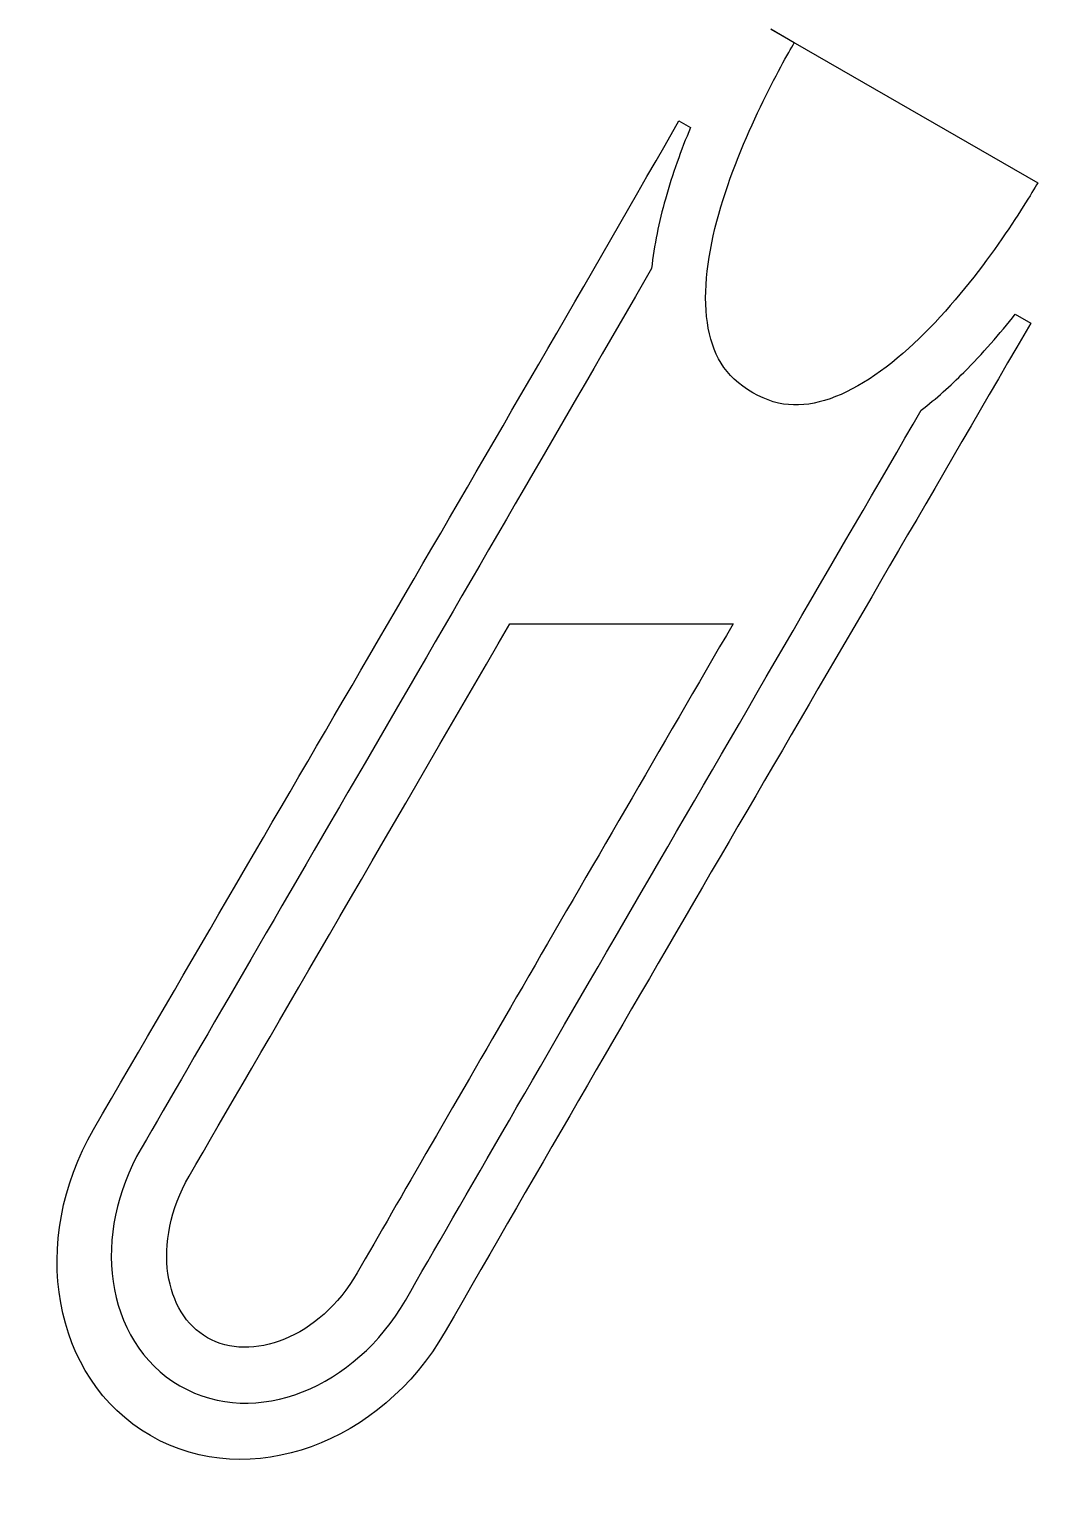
# Model space of a CAD drawing. Header units: centimetres. Extents: x -6.9 to 7.4, y -10.4 to 10.4.
import ezdxf

# ---------------------------------------------------------------- set-up
doc = ezdxf.new("R2010")
doc.units = ezdxf.units.CM
doc.header["$MEASUREMENT"] = 0
doc.layers.add('Layer 1', color=7, linetype='Continuous')

msp = doc.modelspace()

# ---------------------------------------------------------------- linework, layer by layer
at = {"layer": 'Layer 1'}
for points, knots in [([(3.62948, 10.39474), (3.62948, 10.39474), (3.96164, 10.20288), (3.96164, 10.20288), (3.96164, 10.20288), (3.80014, 9.92356), (3.19629, 8.86417), (2.88787, 7.76789), (2.88787, 7.76789), (2.7337, 7.21971), (2.65877, 6.66722), (2.72523, 6.22539), (2.72523, 6.22539), (2.7916, 5.78355), (2.96462, 5.46291), (3.37082, 5.22867), (3.37082, 5.22867), (3.76644, 5.00063), (4.12942, 5.01032), (4.54739, 5.17233), (4.54739, 5.17233), (4.9654, 5.33434), (5.4112, 5.6716), (5.81496, 6.07485), (5.81496, 6.07485), (6.62197, 6.88081), (7.26006, 7.93129), (7.4227, 8.21256), (7.4227, 8.21256), (7.4227, 8.21256), (3.6294, 10.39474), (3.6294, 10.39474), (3.6294, 10.39474), (3.6294, 10.39474), (3.62948, 10.39474), (3.62948, 10.39474)], [0, 0, 0, 0, 0.1, 0.1, 0.1, 0.1, 0.2, 0.2, 0.2, 0.2, 0.3, 0.3, 0.3, 0.3, 0.4, 0.4, 0.4, 0.4, 0.5, 0.5, 0.5, 0.5, 0.6, 0.6, 0.6, 0.6, 0.7, 0.7, 0.7, 0.7, 0.8, 0.8, 0.8, 0.8, 1, 1, 1, 1]), ([(2.32202, 9.09125), (2.32202, 9.09125), (2.12569, 8.74961), (2.12569, 8.74961), (2.12569, 8.74961), (-0.638, 3.94077), (-3.26506, -0.53084), (-6.00109, -5.24383), (-6.00109, -5.24383), (-6.91529, -6.81851), (-6.60262, -8.78539), (-5.19037, -9.59675), (-5.19037, -9.59675), (-3.77808, -10.40815), (-1.90928, -9.69837), (-1.00208, -8.11783), (-1.00208, -8.11783), (1.70898, -3.39523), (4.34085, 1.07394), (7.12483, 5.87569), (7.12483, 5.87569), (7.12483, 5.87569), (7.32323, 6.21797), (7.32323, 6.21797), (7.32323, 6.21797), (7.32323, 6.21797), (7.1029, 6.34456), (7.1029, 6.34456), (7.1029, 6.34456), (6.88489, 6.06878), (6.63968, 5.78457), (6.37196, 5.51722), (6.37196, 5.51722), (6.18111, 5.32662), (5.97908, 5.14403), (5.76575, 4.97966), (5.76575, 4.97966), (3.3303, 0.78643), (0.03348, -4.88575), (-1.56806, -7.67457), (-1.56806, -7.67457), (-2.27243, -8.90073), (-3.6905, -9.51056), (-4.77422, -8.88816), (-4.77422, -8.88816), (-5.31608, -8.57696), (-5.63542, -8.01541), (-5.723, -7.40575), (-5.723, -7.40575), (-5.8105, -6.79609), (-5.67957, -6.12553), (-5.32493, -5.51477), (-5.32493, -5.51477), (-3.75544, -2.81054), (-0.49611, 2.79679), (1.93319, 6.99259), (1.93319, 6.99259), (1.96705, 7.32517), (2.0384, 7.658), (2.12936, 7.98122), (2.12936, 7.98122), (2.22913, 8.33585), (2.35412, 8.67986), (2.48484, 8.99772), (2.48484, 8.99772), (2.48484, 8.99772), (2.32207, 9.09116), (2.32207, 9.09116), (2.32207, 9.09116), (2.32207, 9.09116), (2.32202, 9.09125), (2.32202, 9.09125)], [0, 0, 0, 0, 0.05263158, 0.05263158, 0.05263158, 0.05263158, 0.10526316, 0.10526316, 0.10526316, 0.10526316, 0.15789474, 0.15789474, 0.15789474, 0.15789474, 0.21052632, 0.21052632, 0.21052632, 0.21052632, 0.26315789, 0.26315789, 0.26315789, 0.26315789, 0.31578947, 0.31578947, 0.31578947, 0.31578947, 0.36842105, 0.36842105, 0.36842105, 0.36842105, 0.42105263, 0.42105263, 0.42105263, 0.42105263, 0.47368421, 0.47368421, 0.47368421, 0.47368421, 0.52631579, 0.52631579, 0.52631579, 0.52631579, 0.57894737, 0.57894737, 0.57894737, 0.57894737, 0.63157895, 0.63157895, 0.63157895, 0.63157895, 0.68421053, 0.68421053, 0.68421053, 0.68421053, 0.73684211, 0.73684211, 0.73684211, 0.73684211, 0.78947368, 0.78947368, 0.78947368, 0.78947368, 0.84210526, 0.84210526, 0.84210526, 0.84210526, 0.89473684, 0.89473684, 0.89473684, 0.89473684, 1, 1, 1, 1]), ([(-0.08282, 1.94462), (-1.86172, -1.12032), (-3.62269, -4.15076), (-4.64371, -5.91009), (-4.64371, -5.91009), (-4.91401, -6.37562), (-5.00264, -6.87755), (-4.94289, -7.29375), (-4.94289, -7.29375), (-4.88301, -7.70986), (-4.6882, -8.02811), (-4.38147, -8.20424), (-4.38147, -8.20424), (-3.76793, -8.55664), (-2.78744, -8.21402), (-2.25199, -7.28182), (-2.25199, -7.28182), (-1.0572, -5.20146), (1.04394, -1.58143), (3.09204, 1.9447), (3.09204, 1.9447), (3.09204, 1.9447), (-0.08278, 1.9447), (-0.08278, 1.9447), (-0.08278, 1.9447), (-0.08278, 1.9447), (-0.08282, 1.94462), (-0.08282, 1.94462)], [0, 0, 0, 0, 0.125, 0.125, 0.125, 0.125, 0.25, 0.25, 0.25, 0.25, 0.375, 0.375, 0.375, 0.375, 0.5, 0.5, 0.5, 0.5, 0.625, 0.625, 0.625, 0.625, 0.75, 0.75, 0.75, 0.75, 1, 1, 1, 1])]:
    msp.add_open_spline(points, degree=3, knots=knots, dxfattribs=at)

doc.saveas('drawing.dxf')
